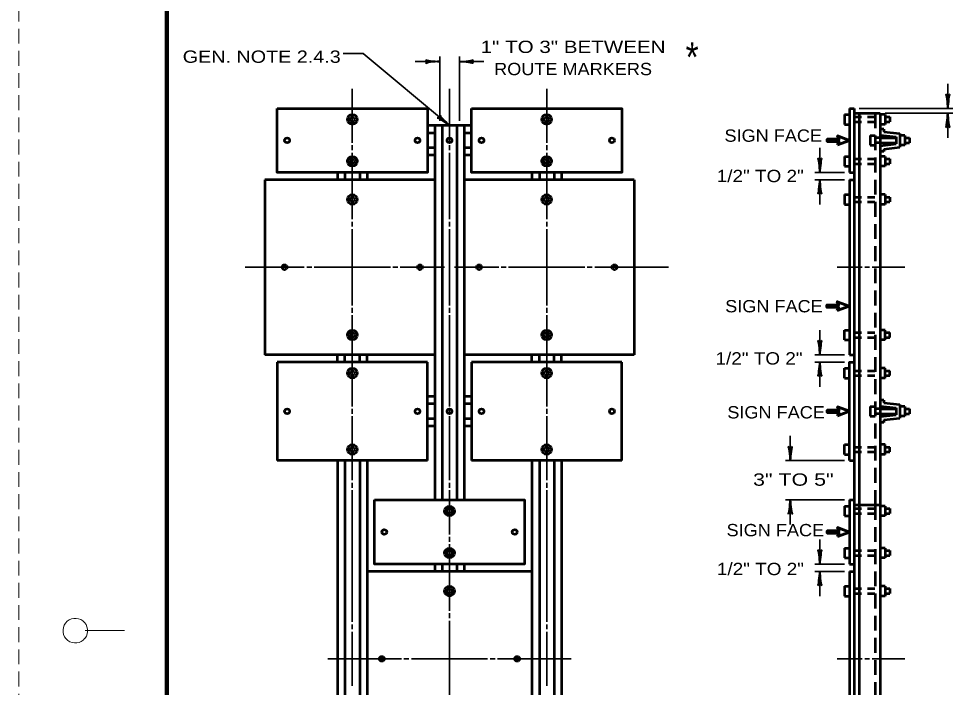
# Model space of a CAD drawing. Extents: x -45 to 635, y -382 to 59.
# Drawn here: x -44.9 to 146.2, y -255.1 to -119.4 of the extents above; entities that cross this region are included whole.
import ezdxf
from ezdxf.enums import TextEntityAlignment as Align

# ---------------------------------------------------------------- set-up
doc = ezdxf.new("R2010")
doc.units = 0
doc.linetypes.add('MEDIUM_DASHED', pattern=[4.5, 3, -1.5])
doc.linetypes.add('SHORT_DASHED', pattern=[2.7, 1.5, -1.2])
doc.layers.add('1', color=7, linetype='Continuous', lineweight=53)
doc.layers.add('61', color=7, linetype='Continuous', lineweight=35)

msp = doc.modelspace()

# ---------------------------------------------------------------- linework, layer by layer
at = {"layer": '1', "linetype": 'MEDIUM_DASHED', "lineweight": 13}
msp.add_line((-44.831, 58.54), (-44.891, -381.5), dxfattribs=at)
at = {"layer": '1', "lineweight": 35}
for p, q in [((40.613, -140.128), (40.613, -127.128)), ((44.613, -140.128), (44.613, -127.128)), ((35.613, -128.128), (40.613, -128.128)), ((44.613, -128.128), (49.613, -128.128)), ((22.863, -133.628), (22.863, -144.628)), ((42.613, -133.628), (42.613, -144.628)), ((62.363, -133.628), (62.363, -144.628)), ((143.848, -137.628), (143.848, -132.628)), ((125.848, -137.628), (144.848, -137.628)), ((131.098, -138.628), (144.848, -138.628)), ((143.848, -143.628), (143.848, -138.628)), ((22.863, -145.128), (22.863, -146.128)), ((42.613, -145.128), (42.613, -146.128)), ((62.363, -145.128), (62.363, -146.128)), ((22.863, -146.628), (22.863, -160.128)), ((42.613, -146.628), (42.613, -160.128)), ((62.363, -146.628), (62.363, -160.128)), ((117.848, -150.628), (117.848, -145.628)), ((122.848, -150.628), (116.848, -150.628)), ((122.848, -152.128), (116.848, -152.128)), ((117.848, -157.128), (117.848, -152.128)), ((22.863, -160.628), (22.863, -161.628)), ((22.863, -162.128), (22.863, -177.628)), ((42.613, -160.628), (42.613, -161.628)), ((42.613, -162.128), (42.613, -177.628)), ((62.363, -160.628), (62.363, -161.628)), ((62.363, -162.128), (62.363, -177.628)), ((1.113, -169.878), (13.113, -169.878)), ((13.613, -169.878), (14.613, -169.878)), ((15.113, -169.878), (30.613, -169.878)), ((31.113, -169.878), (32.113, -169.878)), ((32.613, -169.878), (40.613, -169.878)), ((40.613, -169.878), (41.613, -169.878)), ((43.613, -169.878), (44.613, -169.878)), ((44.613, -169.878), (52.613, -169.878)), ((45.732, -169.878), (47.613, -169.878)), ((53.113, -169.878), (54.113, -169.878)), ((54.613, -169.878), (70.113, -169.878)), ((70.613, -169.878), (71.613, -169.878)), ((72.113, -169.878), (87.113, -169.878)), ((121.348, -169.878), (126.473, -169.878)), ((126.973, -169.878), (127.973, -169.878)), ((128.473, -169.878), (135.098, -169.878)), ((22.863, -178.128), (22.863, -179.128)), ((42.613, -178.128), (42.613, -179.128)), ((62.363, -178.128), (62.363, -179.128)), ((22.863, -179.628), (22.863, -198.128)), ((42.613, -179.628), (42.613, -198.128)), ((62.363, -179.628), (62.363, -198.128)), ((117.848, -187.628), (117.848, -182.628)), ((122.848, -187.628), (116.848, -187.628)), ((122.848, -189.128), (116.848, -189.128)), ((117.848, -194.128), (117.848, -189.128)), ((22.863, -198.628), (22.863, -199.628)), ((42.613, -198.628), (42.613, -199.628)), ((62.363, -198.628), (62.363, -199.628)), ((22.863, -200.128), (22.863, -213.128)), ((42.613, -200.128), (42.613, -213.128)), ((62.363, -200.128), (62.363, -213.128)), ((111.848, -209.128), (111.848, -204.128)), ((122.848, -209.128), (110.848, -209.128)), ((22.863, -213.628), (22.863, -214.628)), ((42.613, -213.628), (42.613, -214.628)), ((62.363, -213.628), (62.363, -214.628)), ((22.863, -215.128), (22.863, -219.128)), ((42.613, -215.128), (42.613, -217.128)), ((62.363, -215.128), (62.363, -241.878)), ((42.613, -217.128), (42.613, -224.128)), ((122.848, -217.128), (110.848, -217.128)), ((111.848, -222.128), (111.848, -217.128)), ((22.863, -219.128), (22.863, -241.878)), ((42.613, -224.628), (42.613, -225.628)), ((117.848, -230.128), (117.848, -225.128)), ((42.613, -226.128), (42.613, -239.628)), ((122.848, -230.128), (116.848, -230.128)), ((122.848, -231.628), (116.848, -231.628)), ((117.848, -236.628), (117.848, -231.628)), ((42.613, -240.128), (42.613, -241.128)), ((22.863, -242.378), (22.863, -243.378)), ((42.613, -241.628), (42.613, -257.128)), ((62.363, -242.378), (62.363, -243.378)), ((22.863, -243.878), (22.863, -254.878)), ((62.363, -243.878), (62.363, -254.878)), ((17.863, -249.378), (32.863, -249.378)), ((33.363, -249.378), (34.363, -249.378)), ((34.863, -249.378), (50.363, -249.378)), ((50.863, -249.378), (51.863, -249.378)), ((52.363, -249.378), (67.363, -249.378)), ((121.348, -249.378), (126.473, -249.378)), ((126.973, -249.378), (127.973, -249.378)), ((128.473, -249.378), (135.098, -249.378))]:
    msp.add_line(p, q, dxfattribs=at)
at = {"layer": '1'}
for p, q in [((122.848, -138.878), (122.848, -140.878)), ((122.848, -138.878), (123.848, -138.878)), ((123.848, -137.628), (123.848, -150.628)), ((123.848, -137.628), (124.848, -137.628)), ((124.848, -138.628), (130.098, -138.628)), ((125.848, -138.628), (125.848, -218.128)), ((130.098, -138.628), (130.098, -218.128)), ((131.098, -138.878), (130.098, -138.878)), ((131.098, -138.878), (131.098, -140.878)), ((131.098, -139.378), (132.098, -139.378)), ((132.098, -139.378), (132.098, -140.378)), ((47.113, -141.128), (38.113, -141.128)), ((39.613, -141.128), (39.613, -152.128)), ((41.113, -141.128), (41.113, -152.128)), ((44.113, -141.128), (44.113, -152.128)), ((45.613, -141.128), (45.613, -152.128)), ((122.848, -140.878), (123.848, -140.878)), ((131.098, -140.878), (130.098, -140.878)), ((131.098, -140.378), (132.098, -140.378)), ((39.613, -142.628), (38.113, -142.628)), ((47.113, -142.628), (45.613, -142.628)), ((128.098, -143.128), (128.098, -145.128)), ((128.098, -143.128), (129.098, -143.128)), ((130.848, -141.878), (130.098, -141.878)), ((130.098, -143.049), (133.348, -143.41)), ((130.848, -141.878), (130.848, -142.378)), ((130.848, -142.378), (134.098, -142.739)), ((134.098, -142.739), (134.098, -145.517)), ((135.098, -143.128), (134.098, -143.128)), ((135.098, -143.128), (135.098, -145.128)), ((128.098, -145.128), (129.098, -145.128)), ((130.098, -143.628), (133.348, -143.628)), ((130.098, -144.628), (133.348, -144.628)), ((130.098, -145.207), (133.348, -144.846)), ((133.348, -143.41), (133.348, -144.846)), ((135.098, -145.128), (134.098, -145.128)), ((135.098, -143.628), (136.098, -143.628)), ((135.098, -144.628), (136.098, -144.628)), ((136.098, -143.628), (136.098, -144.628)), ((39.613, -145.628), (38.113, -145.628)), ((47.113, -145.628), (45.613, -145.628)), ((130.848, -146.378), (130.098, -146.378)), ((130.848, -145.878), (134.098, -145.517)), ((130.848, -145.878), (130.848, -146.378)), ((39.613, -147.128), (38.113, -147.128)), ((47.113, -147.128), (45.613, -147.128)), ((122.848, -147.378), (122.848, -149.378)), ((122.848, -147.378), (123.848, -147.378)), ((131.098, -147.378), (130.098, -147.378)), ((131.098, -147.378), (131.098, -149.378)), ((131.098, -147.878), (132.098, -147.878)), ((131.098, -148.878), (132.098, -148.878)), ((132.098, -147.878), (132.098, -148.878)), ((19.863, -150.628), (19.863, -152.128)), ((21.363, -150.628), (21.363, -152.128)), ((24.363, -150.628), (24.363, -152.128)), ((25.863, -150.628), (25.863, -152.128)), ((59.363, -150.628), (59.363, -152.128)), ((60.863, -150.628), (60.863, -152.128)), ((63.863, -150.628), (63.863, -152.128)), ((65.363, -150.628), (65.363, -152.128)), ((122.848, -149.378), (123.848, -149.378)), ((123.848, -150.628), (124.848, -150.628)), ((131.098, -149.378), (130.098, -149.378)), ((39.613, -152.128), (5.113, -152.128)), ((5.113, -152.128), (5.113, -187.628)), ((39.613, -152.128), (39.613, -187.628)), ((41.113, -152.128), (41.113, -187.628)), ((44.113, -152.128), (44.113, -187.628)), ((80.113, -152.128), (45.613, -152.128)), ((45.613, -152.128), (45.613, -187.628)), ((80.113, -152.128), (80.113, -187.628)), ((123.848, -152.128), (123.848, -187.628)), ((123.848, -152.128), (124.848, -152.128)), ((122.848, -155.128), (122.848, -157.128)), ((122.848, -155.128), (123.848, -155.128)), ((131.098, -155.128), (130.098, -155.128)), ((131.098, -155.128), (131.098, -157.128)), ((131.098, -155.628), (132.098, -155.628)), ((131.098, -156.628), (132.098, -156.628)), ((132.098, -155.628), (132.098, -156.628)), ((122.848, -157.128), (123.848, -157.128)), ((131.098, -157.128), (130.098, -157.128)), ((122.848, -184.628), (122.848, -182.628)), ((122.848, -182.628), (123.848, -182.628)), ((131.098, -182.628), (130.098, -182.628)), ((131.098, -184.628), (131.098, -182.628)), ((131.098, -183.128), (132.098, -183.128)), ((132.098, -184.128), (132.098, -183.128)), ((122.848, -184.628), (123.848, -184.628)), ((131.098, -184.628), (130.098, -184.628)), ((131.098, -184.128), (132.098, -184.128)), ((39.613, -187.628), (5.113, -187.628)), ((38.113, -189.128), (7.613, -189.128)), ((7.613, -189.128), (7.613, -209.128)), ((19.863, -189.128), (19.863, -187.628)), ((21.363, -189.128), (21.363, -187.628)), ((24.363, -189.128), (24.363, -187.628)), ((25.863, -189.128), (25.863, -187.628)), ((38.113, -209.128), (38.113, -189.128)), ((39.613, -187.628), (39.613, -217.128)), ((41.113, -187.628), (41.113, -217.128)), ((44.113, -187.628), (44.113, -217.128)), ((80.113, -187.628), (45.613, -187.628)), ((45.613, -187.628), (45.613, -217.128)), ((77.613, -189.128), (47.113, -189.128)), ((47.113, -189.128), (47.113, -209.128)), ((59.363, -189.128), (59.363, -187.628)), ((60.863, -189.128), (60.863, -187.628)), ((63.863, -189.128), (63.863, -187.628)), ((65.363, -189.128), (65.363, -187.628)), ((77.613, -209.128), (77.613, -189.128)), ((123.848, -187.628), (124.848, -187.628)), ((122.848, -192.378), (122.848, -190.378)), ((122.848, -190.378), (123.848, -190.378)), ((131.098, -190.378), (130.098, -190.378)), ((131.098, -192.378), (131.098, -190.378)), ((131.098, -190.878), (132.098, -190.878)), ((132.098, -191.878), (132.098, -190.878)), ((122.848, -192.378), (123.848, -192.378)), ((131.098, -192.378), (130.098, -192.378)), ((131.098, -191.878), (132.098, -191.878)), ((39.613, -196.128), (38.113, -196.128)), ((47.113, -196.128), (45.613, -196.128)), ((39.613, -197.628), (38.113, -197.628)), ((47.113, -197.628), (45.613, -197.628)), ((128.098, -198.128), (128.098, -200.128)), ((128.098, -198.128), (129.098, -198.128)), ((130.848, -196.878), (130.098, -196.878)), ((130.098, -198.049), (133.348, -198.41)), ((130.098, -198.628), (133.348, -198.628)), ((130.848, -196.878), (130.848, -197.378)), ((130.848, -197.378), (134.098, -197.739)), ((133.348, -198.41), (133.348, -199.846)), ((134.098, -197.739), (134.098, -200.517)), ((135.098, -198.128), (134.098, -198.128)), ((135.098, -198.128), (135.098, -200.128)), ((135.098, -198.628), (136.098, -198.628)), ((136.098, -198.628), (136.098, -199.628)), ((128.098, -200.128), (129.098, -200.128)), ((130.098, -199.628), (133.348, -199.628)), ((130.098, -200.207), (133.348, -199.846)), ((130.848, -200.878), (134.098, -200.517)), ((135.098, -200.128), (134.098, -200.128)), ((135.098, -199.628), (136.098, -199.628)), ((39.613, -200.628), (38.113, -200.628)), ((39.613, -202.128), (38.113, -202.128)), ((47.113, -200.628), (45.613, -200.628)), ((47.113, -202.128), (45.613, -202.128)), ((130.848, -201.378), (130.098, -201.378)), ((130.848, -200.878), (130.848, -201.378)), ((122.848, -207.878), (122.848, -205.878)), ((122.848, -205.878), (123.848, -205.878)), ((131.098, -205.878), (130.098, -205.878)), ((131.098, -207.878), (131.098, -205.878)), ((122.848, -207.878), (123.848, -207.878)), ((131.098, -207.878), (130.098, -207.878)), ((131.098, -206.378), (132.098, -206.378)), ((131.098, -207.378), (132.098, -207.378)), ((132.098, -207.378), (132.098, -206.378)), ((38.113, -209.128), (7.613, -209.128)), ((19.863, -209.128), (19.863, -298.628)), ((21.363, -209.128), (21.363, -298.628)), ((24.363, -209.128), (24.363, -298.628)), ((25.863, -209.128), (25.863, -298.628)), ((77.613, -209.128), (47.113, -209.128)), ((59.363, -209.128), (59.363, -298.628)), ((60.863, -209.128), (60.863, -298.628)), ((63.863, -209.128), (63.863, -298.628)), ((65.363, -209.128), (65.363, -298.628)), ((123.848, -209.128), (124.848, -209.128)), ((123.848, -217.128), (123.848, -230.128)), ((123.848, -217.128), (124.848, -217.128)), ((122.848, -218.378), (122.848, -220.378)), ((122.848, -218.378), (123.848, -218.378)), ((124.848, -218.128), (130.098, -218.128)), ((125.848, -218.128), (125.848, -298.648)), ((130.098, -218.128), (130.098, -298.648)), ((131.098, -218.378), (130.098, -218.378)), ((131.098, -218.378), (131.098, -220.378)), ((131.098, -218.878), (132.098, -218.878)), ((132.098, -218.878), (132.098, -219.878)), ((122.848, -220.378), (123.848, -220.378)), ((131.098, -220.378), (130.098, -220.378)), ((131.098, -219.878), (132.098, -219.878)), ((122.848, -226.878), (122.848, -228.878)), ((122.848, -226.878), (123.848, -226.878)), ((131.098, -226.878), (130.098, -226.878)), ((131.098, -226.878), (131.098, -228.878)), ((122.848, -228.878), (123.848, -228.878)), ((131.098, -228.878), (130.098, -228.878)), ((131.098, -227.378), (132.098, -227.378)), ((131.098, -228.378), (132.098, -228.378)), ((132.098, -227.378), (132.098, -228.378)), ((39.613, -230.128), (39.613, -231.628)), ((41.113, -230.128), (41.113, -231.628)), ((44.113, -230.128), (44.113, -231.628)), ((45.613, -230.128), (45.613, -231.628)), ((123.848, -230.128), (124.848, -230.128)), ((59.363, -231.628), (25.863, -231.628)), ((123.848, -231.628), (123.848, -267.128)), ((123.848, -231.628), (124.848, -231.628)), ((122.848, -234.628), (122.848, -236.628)), ((122.848, -234.628), (123.848, -234.628)), ((131.098, -234.628), (130.098, -234.628)), ((131.098, -234.628), (131.098, -236.628)), ((122.848, -236.628), (123.848, -236.628)), ((131.098, -236.628), (130.098, -236.628)), ((131.098, -235.128), (132.098, -235.128)), ((131.098, -236.128), (132.098, -236.128)), ((132.098, -235.128), (132.098, -236.128))]:
    msp.add_line(p, q, dxfattribs=at)
at = {"layer": '1', "linetype": 'SHORT_DASHED'}
for p, q in [((124.848, -139.378), (130.098, -139.378)), ((124.848, -140.378), (130.098, -140.378)), ((130.098, -143.628), (129.098, -143.628)), ((130.098, -144.628), (129.098, -144.628)), ((124.848, -147.878), (130.098, -147.878)), ((124.848, -148.878), (130.098, -148.878)), ((124.848, -155.628), (130.098, -155.628)), ((124.848, -156.628), (130.098, -156.628)), ((124.848, -183.128), (130.098, -183.128)), ((124.848, -184.128), (130.098, -184.128)), ((124.848, -190.878), (130.098, -190.878)), ((124.848, -191.878), (130.098, -191.878)), ((130.098, -198.628), (129.098, -198.628)), ((130.098, -199.628), (129.098, -199.628)), ((124.848, -206.378), (130.098, -206.378)), ((124.848, -207.378), (130.098, -207.378)), ((124.848, -218.878), (130.098, -218.878)), ((124.848, -219.878), (130.098, -219.878)), ((124.848, -227.378), (130.098, -227.378)), ((124.848, -228.378), (130.098, -228.378)), ((124.848, -235.128), (130.098, -235.128)), ((124.848, -236.128), (130.098, -236.128))]:
    msp.add_line(p, q, dxfattribs=at)
at = {"layer": '1', "linetype": 'MEDIUM_DASHED'}
for p, q in [((129.098, -138.628), (129.098, -218.128)), ((129.098, -218.128), (129.098, -298.648))]:
    msp.add_line(p, q, dxfattribs=at)
at = {"layer": '1', "lineweight": 35}
msp.add_lwpolyline([(42.613, -141.128), (25.096, -126.458), (21.026, -126.458)], dxfattribs=at)
at = {"layer": '1'}
for points in [[(7.613, -137.628), (38.113, -137.628), (38.113, -150.628), (7.613, -150.628)], [(47.113, -137.628), (77.613, -137.628), (77.613, -150.628), (47.113, -150.628)], [(27.363, -217.128), (57.863, -217.128), (57.863, -230.128), (27.363, -230.128)]]:
    msp.add_lwpolyline(points, close=True, dxfattribs=at)
for points in [[(124.848, -137.628), (124.848, -152.128), (124.848, -217.128)], [(123.848, -209.128), (123.848, -189.128), (124.848, -189.128)], [(124.848, -217.128), (124.848, -231.628), (124.848, -298.628)]]:
    msp.add_lwpolyline(points, dxfattribs=at)
at = {"layer": '1', "lineweight": 60}
for points in [[(121.463, -145.028), (123.848, -144.128), (121.463, -143.228), (121.733, -143.903), (119.348, -143.903), (119.348, -144.353), (121.733, -144.353)], [(121.394, -178.68), (123.779, -177.78), (121.394, -176.88), (121.664, -177.555), (119.279, -177.555), (119.279, -178.005), (121.664, -178.005)], [(121.463, -200.028), (123.848, -199.128), (121.463, -198.228), (121.733, -198.903), (119.348, -198.903), (119.348, -199.353), (121.733, -199.353)], [(121.463, -224.528), (123.848, -223.628), (121.463, -222.728), (121.733, -223.403), (119.348, -223.403), (119.348, -223.853), (121.733, -223.853)]]:
    msp.add_lwpolyline(points, close=True, dxfattribs=at)
at = {"layer": '1'}
for centre, radius in [((22.863, -139.878), 1), ((22.863, -139.878), 0.5), ((62.363, -139.878), 1), ((62.363, -139.878), 0.5), ((9.613, -144.128), 0.5), ((36.113, -144.128), 0.5), ((42.613, -144.128), 0.5), ((49.113, -144.128), 0.5), ((75.613, -144.128), 0.5), ((22.863, -148.378), 1), ((22.863, -148.378), 0.5), ((62.363, -148.378), 1), ((62.363, -148.378), 0.5), ((22.863, -156.128), 1), ((22.863, -156.128), 0.5), ((62.363, -156.128), 1), ((62.363, -156.128), 0.5), ((9.113, -169.878), 0.5), ((36.613, -169.878), 0.5), ((48.613, -169.878), 0.5), ((76.113, -169.878), 0.5), ((22.863, -183.628), 1), ((22.863, -183.628), 0.5), ((62.363, -183.628), 1), ((62.363, -183.628), 0.5), ((22.863, -191.378), 1), ((22.863, -191.378), 0.5), ((62.363, -191.378), 1), ((62.363, -191.378), 0.5), ((9.613, -199.128), 0.5), ((36.113, -199.128), 0.5), ((42.613, -199.128), 0.5), ((49.113, -199.128), 0.5), ((75.613, -199.128), 0.5), ((22.863, -206.878), 1), ((62.363, -206.878), 1), ((22.863, -206.878), 0.5), ((62.363, -206.878), 0.5), ((42.613, -219.378), 1), ((42.613, -219.378), 0.5), ((29.363, -223.628), 0.5), ((55.863, -223.628), 0.5), ((42.613, -227.878), 1), ((42.613, -227.878), 0.5), ((42.613, -235.628), 1), ((42.613, -235.628), 0.5), ((28.863, -249.378), 0.5), ((56.363, -249.378), 0.5)]:
    msp.add_circle(centre, radius, dxfattribs=at)
at = {"layer": '1', "lineweight": 40}
for centre, major_axis, ratio, start_param, end_param in [((39.492, -127.916), (1.756, -0.176), 0.07063, 3.1407148, 5.41811), ((39.492, -127.916), (1.756, -0.176), 0.07063, 3.1407148, 5.41811), ((45.704, -127.852), (-1.786, -0.156), 0.122415, 0.8963533, 3.1415927), ((39.521, -128.404), (1.786, 0.156), 0.122415, 0.8963533, 3.1415927), ((39.521, -128.404), (1.786, 0.156), 0.122415, 0.8963533, 3.1415927), ((45.733, -128.339), (-1.756, 0.176), 0.07063, 3.1407148, 5.41811), ((143.571, -136.537), (0.156, -1.786), 0.122415, 0.8963533, 3.1415927), ((143.571, -136.537), (0.156, -1.786), 0.122415, 0.8963533, 3.1415927), ((144.059, -136.507), (-0.176, -1.756), 0.07063, 3.1407148, 5.41811), ((144.059, -136.507), (-0.176, -1.756), 0.07063, 3.1407148, 5.41811), ((41.89, -140.246), (1.234, -1.262), 0.07063, 3.1407148, 5.41811), ((143.636, -139.748), (0.176, 1.756), 0.07063, 3.1407148, 5.41811), ((144.124, -139.719), (-0.156, 1.786), 0.122415, 0.8963533, 3.1415927), ((41.599, -140.639), (1.469, -1.027), 0.122415, 0.8963533, 3.1415927), ((117.571, -149.537), (0.156, -1.786), 0.122415, 0.8963533, 3.1415927), ((117.571, -149.537), (0.156, -1.786), 0.122415, 0.8963533, 3.1415927), ((118.059, -149.507), (-0.176, -1.756), 0.07063, 3.1407148, 5.41811), ((118.059, -149.507), (-0.176, -1.756), 0.07063, 3.1407148, 5.41811), ((117.636, -153.248), (0.176, 1.756), 0.07063, 3.1407148, 5.41811), ((118.124, -153.219), (-0.156, 1.786), 0.122415, 0.8963533, 3.1415927), ((117.571, -186.537), (0.156, -1.786), 0.122415, 0.8963533, 3.1415927), ((117.571, -186.537), (0.156, -1.786), 0.122415, 0.8963533, 3.1415927), ((118.059, -186.507), (-0.176, -1.756), 0.07063, 3.1407148, 5.41811), ((118.059, -186.507), (-0.176, -1.756), 0.07063, 3.1407148, 5.41811), ((117.636, -190.248), (0.176, 1.756), 0.07063, 3.1407148, 5.41811), ((118.124, -190.219), (-0.156, 1.786), 0.122415, 0.8963533, 3.1415927), ((111.571, -208.037), (0.156, -1.786), 0.122415, 0.8963533, 3.1415927), ((111.571, -208.037), (0.156, -1.786), 0.122415, 0.8963533, 3.1415927), ((112.059, -208.007), (-0.176, -1.756), 0.07063, 3.1407148, 5.41811), ((112.059, -208.007), (-0.176, -1.756), 0.07063, 3.1407148, 5.41811), ((111.636, -218.248), (0.176, 1.756), 0.07063, 3.1407148, 5.41811), ((111.636, -218.248), (0.176, 1.756), 0.07063, 3.1407148, 5.41811), ((112.124, -218.219), (-0.156, 1.786), 0.122415, 0.8963533, 3.1415927), ((112.124, -218.219), (-0.156, 1.786), 0.122415, 0.8963533, 3.1415927), ((117.571, -229.037), (0.156, -1.786), 0.122415, 0.8963533, 3.1415927), ((117.571, -229.037), (0.156, -1.786), 0.122415, 0.8963533, 3.1415927), ((118.059, -229.007), (-0.176, -1.756), 0.07063, 3.1407148, 5.41811), ((118.059, -229.007), (-0.176, -1.756), 0.07063, 3.1407148, 5.41811), ((117.636, -232.748), (0.176, 1.756), 0.07063, 3.1407148, 5.41811), ((118.124, -232.719), (-0.156, 1.786), 0.122415, 0.8963533, 3.1415927)]:
    msp.add_ellipse(centre, major_axis=major_axis, ratio=ratio, start_param=start_param, end_param=end_param, dxfattribs=at)
at = {"layer": '61', "lineweight": 13}
msp.add_line((-31.411, -243.64), (-23.411, -243.64), dxfattribs=at)
at = {"layer": '61', "lineweight": 158}
msp.add_lwpolyline([(624.209, 48.54), (-14.831, 48.54), (-14.831, -371.48)], dxfattribs=at)
at = {"layer": '61', "lineweight": 13}
msp.add_arc((-33.413, -243.659), 2.5, 322.67175, 321.71615, dxfattribs=at)

# ---------------------------------------------------------------- texts
at = {"layer": '1'}
for s, height, width, p in [('1" TO 3" BETWEEN', 2.5, 1.25, (67.718, -126.387)), ('GEN. NOTE 2.4.3', 2.5, 1.2, (4.461, -128.383)), ('*', 6, 0.85, (91.907, -130.216)), ('ROUTE MARKERS', 2.5, 1.1, (67.718, -130.887)), ('SIGN FACE', 2.5, 1.1, (108.384, -144.408)), ('1/2" TO 2"', 2.5, 1.15, (105.747, -152.604)), ('SIGN FACE', 2.5, 1.1, (108.527, -179.036)), ('1/2" TO 2"', 2.5, 1.15, (105.494, -189.631)), ('SIGN FACE', 2.5, 1.1, (108.966, -200.577)), ('3" TO 5"', 2.5, 1.3, (112.466, -214.232)), ('SIGN FACE', 2.5, 1.1, (108.812, -224.494)), ('1/2" TO 2"', 2.5, 1.15, (105.779, -232.382))]:
    msp.add_text(s, height=height, dxfattribs=dict(at, width=width)).set_placement(p, align=Align.CENTER)

doc.saveas('drawing.dxf')
